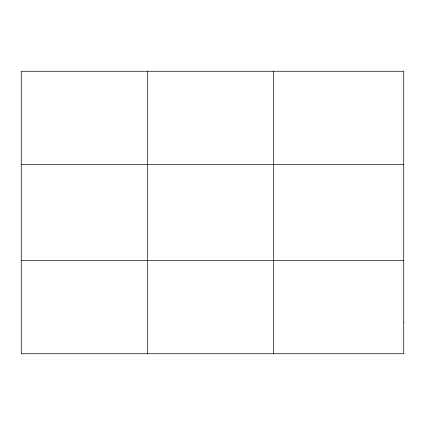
<?xml version="1.0" encoding="UTF-8"?>
<svg xmlns="http://www.w3.org/2000/svg" width="425" height="425" viewBox="0 0 425 425"><rect width="100%" height="100%" fill="white"/><g stroke="black" fill="none" stroke-linecap="round" stroke-linejoin="round"><path stroke-width="0.64" d="M147.475 71.262L147.475 353.738M273.7 71.262L273.7 353.738M21.25 164.48L403.75 164.48M21.25 260.52L403.75 260.52M403.75 322.665L403.75 353.738L21.25 353.738L21.25 71.262L403.75 71.262L403.75 322.665"/></g></svg>
